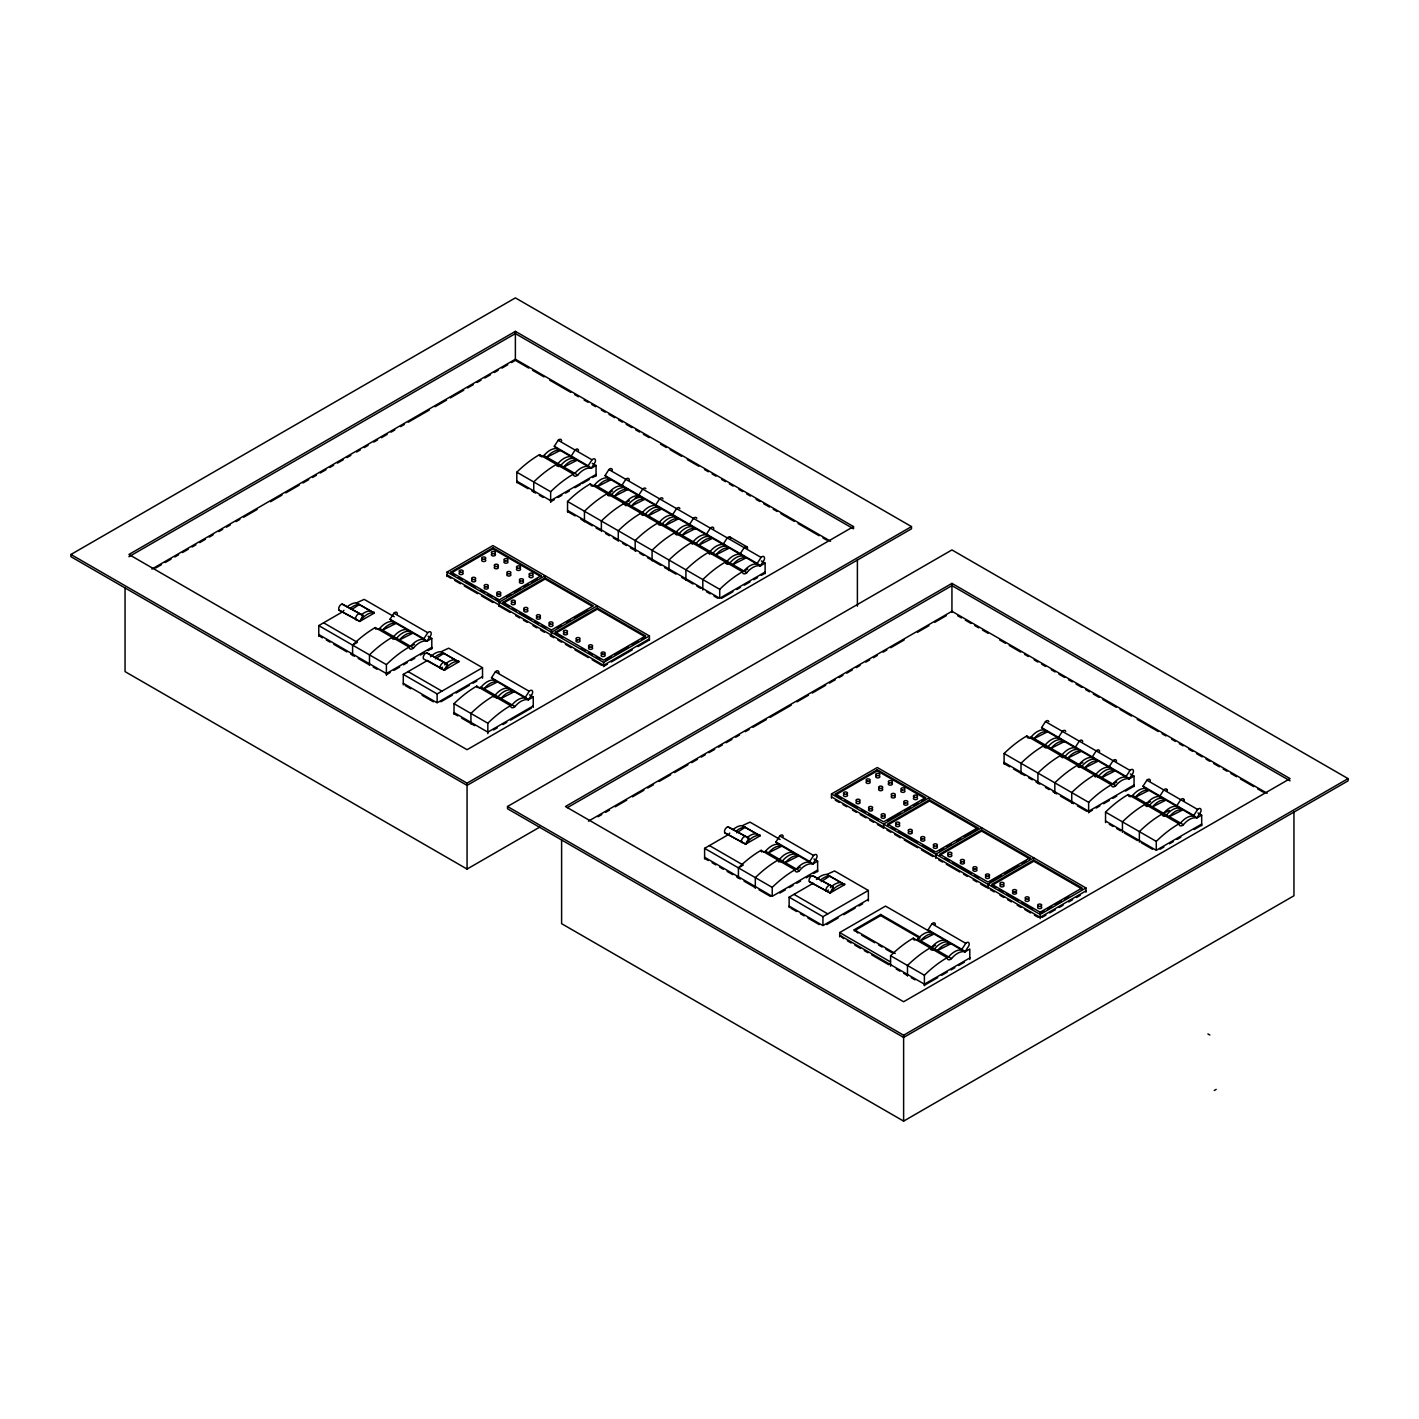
<?xml version="1.0" encoding="UTF-8"?>
<svg xmlns="http://www.w3.org/2000/svg" width="1419" height="1419" viewBox="0 0 1419 1419"><rect width="100%" height="100%" fill="white"/><g stroke="black" fill="none" stroke-linecap="round" stroke-linejoin="round"><path stroke-width="1.5" d="M339.035 610.135L359.823 621.416L362.927 615.349L342.139 604.068A3.636 2.093 -60 0 0 339.301 606.587A3.636 2.093 -60 0 0 339.035 610.135L359.823 621.416L374.297 613.043L356.4 602.88A18.039 10.412 -60 0 0 347.194 606.889M403.298 684.863L403.298 674.397L427.456 660.456L444.36 670.211L447.464 664.145L426.676 652.864A3.636 2.093 -60 0 0 423.838 655.401A3.636 2.093 -60 0 0 423.572 658.93L444.36 670.211L458.834 661.857L440.937 651.693A18.039 10.412 -60 0 0 430.596 656.749M724.861 832.882L745.667 844.163L748.771 838.097L727.965 826.816A3.636 2.093 -60 0 0 725.127 829.335A3.636 2.093 -60 0 0 724.861 832.882L745.667 844.163L760.141 835.809L742.226 825.645A18.039 10.412 -60 0 0 733.02 829.636M809.398 881.696L830.204 892.977L833.308 886.91L812.502 875.629A3.636 2.093 -60 0 0 809.664 878.148A3.636 2.093 -60 0 0 809.398 881.696L830.204 892.977L844.677 884.622L826.763 874.441A18.039 10.412 -60 0 0 816.422 879.496M431.802 648.873L431.802 638.426L426.977 641.211L393.152 621.682L390.048 619.216L393.932 613.203A3.636 2.093 -60 0 1 397.373 613.753M426.977 641.211L423.873 638.727L427.758 632.714A3.636 2.093 -60 0 1 430.596 631.952A3.636 2.093 -60 0 1 430.862 635.198L426.977 641.211A18.039 10.412 -60 0 0 413.497 648.004A4.825 2.785 -60 0 1 409.098 647.064L375.29 627.553A97.06 56.033 -60 0 0 352.586 645.113L352.586 655.596M596.051 475.968L596.051 465.503L591.226 468.288L557.401 448.776L554.297 446.293L558.181 440.28A3.636 2.093 -60 0 1 561.622 440.83M591.226 468.288L588.122 465.804L592.007 459.809A3.636 2.093 -60 0 1 594.845 459.046A3.636 2.093 -60 0 1 595.111 462.292L591.226 468.288A18.039 10.412 -60 0 0 577.746 475.081A4.825 2.785 -60 0 1 573.347 474.141L539.539 454.63A97.06 56.033 -60 0 0 516.818 472.19L516.818 482.673M765.125 573.578L765.125 563.112L760.3 565.915L608.13 478.061L605.026 475.578L608.911 469.565A3.636 2.093 -60 0 1 612.352 470.115M533.242 707.442L533.242 696.995L528.418 699.78L494.61 680.251L491.506 677.768L495.391 671.772A3.636 2.093 -60 0 1 498.725 671.772M528.418 699.78L525.314 697.297L529.198 691.284A3.636 2.093 -60 0 1 532.054 690.521A3.636 2.093 -60 0 1 532.302 693.767L528.418 699.78A18.039 10.412 -60 0 0 514.955 706.573A4.825 2.785 -60 0 1 510.538 705.633L476.731 686.122A97.06 56.033 -60 0 0 454.027 703.682L454.027 714.165M760.3 565.915L757.196 563.432L761.081 557.419A3.636 2.093 -60 0 1 763.919 556.656A3.636 2.093 -60 0 1 764.185 559.902L760.3 565.915A18.039 10.412 -60 0 0 746.82 572.691A4.825 2.785 -60 0 1 742.421 571.768L590.251 483.914A97.06 56.033 -60 0 0 567.547 501.475L567.547 511.957M817.628 871.638L817.628 861.173L812.803 863.976L778.996 844.447L775.891 841.964L779.776 835.951A3.636 2.093 -60 0 1 783.217 836.5M812.803 863.976L809.699 861.493L813.584 855.48A3.636 2.093 -60 0 1 816.439 854.717A3.636 2.093 -60 0 1 816.688 857.963L812.803 863.976A18.039 10.412 -60 0 0 799.34 870.752A4.825 2.785 -60 0 1 794.924 869.829L761.116 850.3A97.06 56.033 -60 0 0 738.412 867.878L738.412 878.343M1134.047 786.569L1134.047 776.122L1129.222 778.907L1044.686 730.093L1041.581 727.61L1045.466 721.615A3.636 2.093 -60 0 1 1048.801 721.615M916.177 940.087A4.825 2.785 -60 0 0 917.685 939.094A18.039 10.412 -60 0 1 931.166 932.301L928.061 929.817L931.946 923.804A3.636 2.093 -60 0 1 935.369 924.354M969.798 959.492L969.798 949.027L964.973 951.83L961.869 949.346L965.754 943.333A3.636 2.093 -60 0 1 968.609 942.571A3.636 2.093 -60 0 1 968.858 945.817L964.973 951.83A18.039 10.412 -60 0 0 951.51 958.605A4.825 2.785 -60 0 1 947.094 957.683L913.286 938.154A97.06 56.033 -60 0 0 890.582 955.732L890.582 966.197M1129.222 778.907L1126.118 776.424L1130.003 770.411A3.636 2.093 -60 0 1 1132.841 769.648A3.636 2.093 -60 0 1 1133.107 772.894L1129.222 778.907A18.039 10.412 -60 0 0 1115.742 785.7A4.825 2.785 -60 0 1 1111.343 784.76L1026.806 735.947A97.06 56.033 -60 0 0 1004.102 753.524L1004.102 764.007M1194.975 816.865L1146.126 788.662L1143.022 786.179L1146.907 780.184A3.636 2.093 -60 0 1 1150.33 781.337M1201.68 825.627L1201.68 815.162L1196.856 817.947L1193.751 815.464L1197.636 809.469A3.636 2.093 -60 0 1 1200.474 808.706A3.636 2.093 -60 0 1 1200.74 811.934L1196.856 817.947A18.039 10.412 -60 0 0 1183.375 824.741A4.825 2.785 -60 0 1 1178.976 823.8L1128.247 794.516A97.06 56.033 -60 0 0 1105.543 812.094L1105.543 822.577M352.551 608.946L359.291 604.547A18.039 10.412 -60 0 0 350.085 608.556M435.402 658.842L443.828 653.361A18.039 10.412 -60 0 0 434.64 657.369M736.709 832.793L745.117 827.312A18.039 10.412 -60 0 0 735.929 831.321M821.246 881.607L829.654 876.126A18.039 10.412 -60 0 0 820.466 880.117M70.95 554.474L515.381 297.884L911.495 526.591L911.495 528.808L467.064 785.399L70.95 556.709L70.95 554.474L467.064 783.164L911.495 526.591M853.528 526.591L515.381 331.354L128.916 554.474L467.064 749.711L853.528 526.591L853.528 528.808L515.381 333.589L128.916 556.709M151.868 569.108L515.381 359.238L830.594 541.242M155.7 568.008L161.447 564.709M165.26 562.492L171.007 559.175M174.839 556.975L178.652 554.758M182.483 552.559L188.23 549.242M192.062 547.024L195.875 544.825M199.707 542.608L205.453 539.291M209.267 537.091L213.098 534.874M218.845 531.557L222.659 529.358M226.49 527.141L230.321 524.941M236.051 521.624L239.882 519.407M243.713 517.208L257.105 509.474M270.497 501.741L281.973 495.107M285.804 492.907L299.196 485.174M303.01 482.957L308.757 479.657M312.588 477.44L316.402 475.241M320.233 473.024L325.98 469.707M329.793 467.507L333.625 465.29M337.456 463.091L343.185 459.774M347.016 457.557L350.848 455.357M356.577 452.04L360.408 449.823M364.24 447.624L368.071 445.406M373.8 442.089L377.631 439.89M381.463 437.673L387.192 434.356M391.023 432.156L394.854 429.939M400.584 426.64L404.415 424.423M408.246 422.206L429.283 410.056M435.03 406.756L446.506 400.123M450.337 397.905L463.729 390.19M467.543 387.972L473.29 384.655M477.121 382.456L480.935 380.239M484.766 378.039L490.513 374.722M494.326 372.505L498.158 370.306M501.989 368.089L507.718 364.772M511.549 362.572L515.381 360.355L528.755 368.089M318.761 636.049L318.761 625.584L342.919 611.642A18.039 10.412 -60 0 1 343.912 610.33M596.051 474.425L550.643 500.641L516.818 481.13M550.643 501.758L554.386 499.594M558.128 497.43L561.871 495.284M565.613 493.12L569.356 490.956M574.979 487.71L580.584 484.464M582.304 483.471L589.187 479.516M592.61 477.529L596.051 475.542M447.091 576.274L447.091 572.034L492.907 545.57L649.423 635.943L649.423 640.182M450.958 572.034L492.907 547.805L541.224 575.706L541.224 576.806L492.907 548.922L450.958 573.152L450.958 572.034L499.275 599.918L541.224 575.706M352.586 645.113L357.411 642.328L323.603 622.799M506.902 596.636L510.716 594.437M514.529 592.22L520.241 588.92M524.054 586.721L527.868 584.522M531.682 582.322L537.411 579.023M545.091 575.706L499.275 602.153L499.275 606.392M503.124 602.153L545.091 577.923L593.39 605.824L551.441 630.036L503.124 602.153L503.124 603.27L545.091 579.041L591.528 605.86M431.802 647.348L386.394 673.564L318.761 634.524M386.394 674.681L390.19 672.5M393.968 670.318L399.644 667.036M403.422 664.855L407.218 662.655M410.996 660.474L414.774 658.292M420.45 655.01L424.246 652.829M428.024 650.647L431.802 648.465M403.298 674.397L437.123 693.926L482.531 667.71L482.531 678.176M557.153 627.854L560.966 625.655M566.695 622.356L570.509 620.138M574.323 617.939L587.679 610.241M597.257 605.824L551.441 632.271L551.441 636.51M555.308 632.271L597.257 608.042L645.574 635.943L603.607 660.154L555.308 632.271L555.308 633.388L597.257 609.159L645.574 637.06L641.743 639.259M482.531 676.632L437.123 702.848L403.298 683.319M440.901 701.784L452.253 695.221M456.031 693.04L469.281 685.395M473.059 683.213L476.855 681.031M605.523 660.172L611.234 656.873M615.048 654.673L628.404 646.958M632.218 644.758L637.929 641.459M447.091 572.034L603.607 662.389L649.423 635.943M533.242 705.917L487.834 732.133L454.027 712.604M649.423 638.834L603.607 665.298L447.091 574.926M765.125 572.052L719.717 598.268L567.547 510.414M493.51 729.969L497.306 727.787M502.982 724.506L506.76 722.324M510.538 720.142L531.362 708.116M603.607 666.416L607.421 664.198M611.252 661.999L632.253 649.884M637.982 646.567L649.423 639.951M721.615 598.286L732.967 591.723M736.745 589.541L740.523 587.36M744.319 585.178L749.995 581.896M753.773 579.715L757.551 577.533M761.347 575.351L765.125 573.152M507.505 806.506L951.936 549.933L1348.05 778.623L1348.05 780.858L903.619 1037.449L507.505 808.741L507.505 806.506L903.619 1035.214L1348.05 778.623M951.936 583.386L565.471 806.506L903.619 1001.743L1290.084 778.623L951.936 583.386L951.936 612.405M567.387 807.642L951.936 585.621L1290.084 780.858M125.049 587.643L125.049 671.613L467.064 869.067L539.77 827.1M588.424 821.158L951.936 611.287L1267.149 793.274M598.002 816.741L601.816 814.541M605.647 812.324L609.478 810.107M615.207 806.808L626.701 800.174M632.431 796.857L643.907 790.241M647.738 788.024L653.485 784.707M659.214 781.39L670.69 774.774M674.522 772.557L687.913 764.823M691.745 762.624L697.474 759.307M701.305 757.09L705.137 754.89M708.95 752.673L714.697 749.374M718.528 747.157L722.36 744.94M726.173 742.74L731.92 739.423M735.751 737.224L739.565 735.007M745.312 731.69L749.143 729.49M752.957 727.273L766.349 719.539M770.18 717.34L791.217 705.19M796.964 701.873L808.44 695.239M812.271 693.04L825.663 685.306M829.494 683.089L835.223 679.772M839.055 677.572L842.886 675.355M846.7 673.156L852.447 669.839M856.278 667.622L860.091 665.422M865.838 662.105L869.67 659.888M873.483 657.689L877.314 655.472M883.061 652.172L886.875 649.955M890.706 647.738L904.098 640.022M917.49 632.289L928.966 625.655M934.713 622.338L946.189 615.722M704.604 858.814L704.604 848.349L728.745 834.407A18.039 10.412 -60 0 1 729.738 833.095M831.481 798.188L831.481 793.948L877.297 767.502L1085.978 887.975L1085.978 892.214M925.596 798.737L877.297 770.836L835.348 795.066L835.348 793.948L877.297 769.737L925.596 797.62L921.782 800.937M738.412 867.878L743.237 865.076L709.429 845.564M925.596 797.62L883.647 821.832L835.348 793.948M887.46 820.75L900.817 813.052M904.63 810.852L910.342 807.535M914.155 805.336L917.969 803.136M929.463 797.62L883.647 824.067L883.647 828.306M977.78 827.738L929.463 799.855L887.514 824.067L935.813 851.968L977.78 827.738L977.78 828.856L964.423 836.554M887.514 825.184L929.463 800.972L977.78 828.856M817.628 870.095L772.22 896.329L704.604 857.271M779.794 893.065L785.47 889.784M789.248 887.602L793.044 885.421M796.822 883.239L800.6 881.057M806.276 877.776L810.072 875.594M813.85 873.412L817.628 871.213M789.141 907.61L789.141 897.163L813.282 883.203M789.141 897.163L822.949 916.674L868.357 890.458L868.357 900.941M939.626 850.868L943.44 848.668M947.253 846.469L951.085 844.27M956.796 840.97L960.61 838.771M981.646 827.738L935.813 854.185L935.813 858.424M1029.946 857.856L981.646 829.973L939.68 854.185L987.996 882.086L1029.946 857.856L1029.946 858.974L981.646 831.091L939.68 855.302M868.357 899.38L822.949 925.614L789.141 906.085M826.727 924.532L838.079 917.987M843.755 914.705L855.107 908.142M858.903 905.961L862.681 903.779M839.693 936.859L839.693 932.567L885.509 906.102L964.973 951.83M857.91 933.046L854.185 929.782L880.685 914.475L919.867 937.108M854.185 930.882L880.685 915.592L919.867 938.225M1134.047 785.044L1088.639 811.26L1004.102 762.446M1088.639 812.377L1092.382 810.214M1096.124 808.05L1099.867 805.886M1103.61 803.722L1109.232 800.476M1112.975 798.329L1116.718 796.165M1125.462 791.11L1134.047 786.161M989.894 882.104L1001.335 875.488M1005.149 873.288L1018.505 865.59M1022.319 863.373L1026.132 861.173M1033.812 857.856L987.996 884.321L987.996 888.56M1033.812 860.091L991.863 884.321L1040.162 912.204L1082.112 887.975L1033.812 860.091L1033.812 861.209L1082.112 889.092M1033.812 861.209L991.863 885.438L995.57 887.567M1043.976 911.122L1040.162 913.322L1040.162 912.204M1047.79 908.923L1051.603 906.706M1055.417 904.506L1061.146 901.207M1064.959 899.007L1068.773 896.808M831.481 793.948L1040.162 914.439L1085.978 887.975M970.046 957.825L924.39 984.165L839.853 935.369L843.613 938.651M1085.978 890.884L1040.162 917.33L831.481 796.857M1201.68 824.084L1156.272 850.3L1105.543 821.016M924.39 985.283L937.711 977.602M941.506 975.403L947.218 972.104M951.032 969.922L954.827 967.723M958.641 965.523L964.335 962.224M1042.078 917.348L1045.892 915.149M1049.705 912.931L1055.434 909.632M1059.248 907.433L1063.079 905.216M1068.809 901.916L1072.622 899.717M1076.436 897.517L1080.249 895.3M1160.05 849.236L1163.846 847.054M1169.522 843.773L1173.3 841.591M1177.078 839.409L1180.874 837.21M1194.106 829.565L1201.68 825.202M561.605 839.676L561.605 923.663L903.619 1121.116L1293.951 895.761L1293.951 811.792M1214.256 1090.501L1216.189 1089.384M612.511 490.992L608.662 492.925A18.039 10.412 -60 0 1 622.143 486.149M629.415 500.747L625.566 502.698A18.039 10.412 -60 0 1 639.047 495.905L635.198 497.838M414.454 644.386L410.605 646.319A18.039 10.412 -60 0 1 424.068 639.543M747.778 569.09L743.928 571.023A18.039 10.412 -60 0 1 757.391 564.23M800.281 867.151L796.431 869.084A18.039 10.412 -60 0 1 809.912 862.291M1082.874 762.553L1079.025 764.504A18.039 10.412 -60 0 1 1092.506 757.711M1116.7 782.082L1112.851 784.015A18.039 10.412 -60 0 1 1126.314 777.222M1150.507 801.611L1146.658 803.544A18.039 10.412 -60 0 1 1160.139 796.751M1169.345 810.391L1163.562 813.3A18.039 10.412 -60 0 1 1177.043 806.506M935.547 945.231L931.698 947.183A18.039 10.412 -60 0 1 945.16 940.389M374.297 612.228L373.303 612.636A18.039 10.412 -60 0 0 359.823 621.416M458.834 661.041L457.84 661.449A18.039 10.412 -60 0 0 444.36 670.211M760.141 834.993L759.13 835.401A18.039 10.412 -60 0 0 745.667 844.163M844.677 883.806L843.666 884.214A18.039 10.412 -60 0 0 830.204 892.977M342.139 604.068L362.927 615.349M426.676 652.864L447.464 664.145M727.965 826.816L748.771 838.097M812.502 875.629L833.308 886.91M532.568 370.288L544.027 376.904M549.774 380.221L570.775 392.353M574.606 394.553L578.42 396.752M584.149 400.069L587.98 402.269M591.794 404.486L595.608 406.685M601.354 410.002L605.168 412.202M608.982 414.401L614.729 417.718M618.542 419.918L622.356 422.135M626.187 424.334L631.916 427.633M635.73 429.851L639.561 432.05M643.375 434.267L649.104 437.566M660.58 444.182L666.309 447.499M670.123 449.699L681.581 456.315M687.31 459.632L698.787 466.248M704.516 469.547L708.329 471.764M712.161 473.964L715.974 476.181M721.703 479.48L725.535 481.68M729.348 483.897L733.162 486.096M738.909 489.413L742.722 491.613M746.536 493.83L750.367 496.029M756.096 499.328L759.91 501.546M763.741 503.745L769.47 507.062M773.284 509.261L777.115 511.461M780.929 513.678L794.303 521.394M798.117 523.593L819.135 535.743M822.967 537.943L826.78 540.142M957.665 615.704L961.479 617.921M965.31 620.121L971.039 623.438M974.853 625.637L978.684 627.837M982.498 630.054L988.227 633.353M999.686 639.969L1005.415 643.286M1009.246 645.485L1020.704 652.101M1024.536 654.319L1028.349 656.518M1034.079 659.835L1037.892 662.034M1041.723 664.234L1045.537 666.451M1051.266 669.75L1055.097 671.967M1058.911 674.167L1064.64 677.484M1068.472 679.683L1072.285 681.883M1076.116 684.1L1081.846 687.399M1085.659 689.616L1089.49 691.816M1093.304 694.015L1099.033 697.332M1102.865 699.532L1116.221 707.265M1120.052 709.465L1131.511 716.081M1137.24 719.398L1158.259 731.53M1162.072 733.729L1165.904 735.929M1171.633 739.246L1175.446 741.445M1179.278 743.662L1183.091 745.862M1188.82 749.179L1192.652 751.378M1196.465 753.578L1202.195 756.895M1206.026 759.094L1209.839 761.311M1213.671 763.511L1219.4 766.828M1223.213 769.027L1227.045 771.226M1230.858 773.444L1236.588 776.743M1240.401 778.96L1253.775 786.676M1257.606 788.875L1263.336 792.192M730.111 537.127L747.015 546.9M558.181 440.28L592.007 459.809M608.911 469.565L761.081 557.419M1045.466 721.615L1130.003 770.411M1146.907 780.184L1197.636 809.469M592.291 463.339L596.051 465.503M761.364 560.948L765.125 563.112M1130.287 773.94L1134.047 776.122M1197.92 812.998L1201.68 815.162M554.297 446.293L588.122 465.804M605.026 475.578L757.196 563.432M1041.581 727.61L1126.118 776.424M1143.022 786.179L1193.751 815.464M541.455 456.776A4.825 2.785 -60 0 0 543.938 455.552L577.746 475.081M592.645 486.007A4.825 2.785 -60 0 0 594.65 484.837L746.82 572.691M1027.888 737.915A4.825 2.785 -60 0 0 1031.205 736.887L1115.742 785.7M1128.69 795.935A4.825 2.785 -60 0 0 1132.646 795.456L1183.375 824.741M516.818 472.19L550.643 491.719L550.643 502.202M567.547 501.475L719.717 589.328L719.717 597.718M1004.102 753.524L1088.639 802.338L1088.639 812.803M1105.543 812.094L1156.272 841.378L1156.272 849.768M516.818 482.229L528.099 488.739M531.859 490.921L535.619 493.085M539.362 495.249L543.122 497.43M567.547 511.514L575.156 515.913M580.868 519.212L592.273 525.793M596.086 527.992L599.882 530.192M605.594 533.491L609.39 535.69M613.203 537.872L616.999 540.071M622.71 543.371L626.506 545.57M630.32 547.769L636.031 551.051M639.827 553.25L643.641 555.45M647.436 557.649L660.757 565.33M664.553 567.529L675.976 574.11M681.67 577.409L693.093 584.007M696.889 586.207L700.702 588.388M706.396 591.688L710.209 593.887M714.005 596.086L717.819 598.286M1004.102 763.564L1009.743 766.81M1013.503 768.992L1024.766 775.501M1028.527 777.665L1032.287 779.829M1036.047 782.011L1039.79 784.175M1045.431 787.421L1049.191 789.603M1052.951 791.767L1056.712 793.931M1060.454 796.094L1073.615 803.686M1077.376 805.868L1086.759 811.296M1109.303 824.297L1113.064 826.479M1116.824 828.643L1120.584 830.807M1124.327 832.971L1137.488 840.58M1141.248 842.744L1152.512 849.254M450.958 573.152L454.683 575.298M458.39 577.444L462.115 579.573M465.822 581.719L475.117 587.094M480.686 590.304L484.411 592.45M488.118 594.596L491.843 596.743M495.55 598.889L499.275 601.035L499.275 599.918M504.987 604.334L508.712 606.481M512.419 608.627L516.144 610.773M519.851 612.919L531.008 619.358M534.715 621.504L538.44 623.65M542.147 625.797L545.872 627.943M557.153 634.453L562.74 637.681M581.311 648.412L585.036 650.558M588.743 652.705L592.468 654.833M596.175 656.979L599.9 659.125M837.192 796.13L840.917 798.276M844.624 800.422L857.644 807.943M861.351 810.089L865.076 812.236M868.783 814.382L878.077 819.739M891.221 827.33L894.946 829.476M898.653 831.623L917.242 842.354M922.811 845.564L933.968 852.003M945.267 858.53L948.974 860.677M952.699 862.823L971.27 873.536M974.977 875.683L978.702 877.829M999.295 889.713L1003.002 891.859M1006.727 894.005L1017.866 900.444M1021.591 902.59L1032.73 909.029M447.091 576.043L450.905 578.242M454.736 580.46L460.448 583.759M464.279 585.958L477.635 593.674M481.449 595.874L492.907 602.49M498.637 605.807L510.077 612.405M515.807 615.722L519.62 617.921M523.451 620.121L527.265 622.338M532.994 625.637L536.808 627.837M540.621 630.036L544.435 632.253M550.164 635.552L553.978 637.752M557.809 639.969L561.622 642.168M565.436 644.368L571.165 647.667M574.979 649.884L588.335 657.6M592.166 659.8L601.709 665.316M835.312 800.174L839.126 802.391M842.957 804.591L846.788 806.808M852.535 810.125L856.366 812.342M860.198 814.541L865.945 817.858M869.776 820.076L873.59 822.293M877.421 824.492L883.168 827.809M886.999 830.026L890.83 832.226M894.662 834.443L900.409 837.76M904.222 839.977L917.632 847.711M921.463 849.91L932.939 856.544M938.686 859.861L942.518 862.078M946.349 864.295L959.758 872.029M963.59 874.228L967.403 876.445M973.15 879.762L976.981 881.979M980.813 884.179L986.56 887.496M990.391 889.713L994.222 891.93M999.952 895.247L1003.783 897.447M1007.614 899.664L1011.445 901.863M1017.192 905.18L1021.024 907.397M1024.855 909.614L1030.584 912.931M1034.416 915.131L1038.247 917.348M1207.906 1033.919L1209.839 1035.036M393.932 613.203L427.758 632.714M495.391 671.772L529.198 691.284M779.776 835.951L813.584 855.48M931.946 923.804L965.754 943.333M394.234 616.733L364.169 599.368L357.393 602.472M428.041 636.244L431.802 638.426M482.531 667.71L448.706 648.181L441.93 651.286M529.5 694.813L533.242 696.995M780.06 839.48L750.012 822.133L743.219 825.237M813.885 859.009L817.628 861.173M868.357 890.458L834.549 870.947L827.774 874.033M390.048 619.216L423.873 638.727M491.506 677.768L525.314 697.297M775.891 841.964L809.699 861.493M928.061 929.817L961.869 949.346M356.4 602.88L374.297 613.043M440.937 651.693L458.834 661.857M742.226 825.645L760.141 835.809M826.763 874.441L844.677 884.622M378.181 629.486A4.825 2.785 -60 0 0 379.689 628.475L413.497 648.004M479.125 688.197A4.825 2.785 -60 0 0 481.13 687.044L514.955 706.573M764.007 852.234A4.825 2.785 -60 0 0 765.515 851.24L799.34 870.752M917.685 939.094L951.51 958.605M408.14 671.613L441.948 691.142M793.966 894.36L827.774 913.889M854.185 929.782L895.247 953.479M861.652 935.192L874.707 942.748M878.45 944.894L882.175 947.058M885.917 949.205L891.504 952.433M318.761 625.584L386.394 664.642L386.394 675.125M454.027 703.682L487.834 723.211L487.834 733.694M704.604 848.349L772.22 887.389L772.22 895.779M890.582 955.732L924.39 975.243L924.39 985.726M839.693 932.567L890.405 961.851M318.761 635.641L322.521 637.805M326.281 639.969L330.042 642.133M333.802 644.315L346.945 651.906M350.706 654.07L354.466 656.234M358.209 658.416L369.49 664.926M373.25 667.09L377.011 669.254M405.178 685.519L410.818 688.783M422.082 695.292L433.363 701.802M454.027 713.722L457.787 715.885M461.547 718.067L474.691 725.659M704.604 858.389L708.347 860.553M712.107 862.734L715.868 864.898M719.628 867.062L723.388 869.244M727.149 871.408L732.772 874.654M736.532 876.836L740.292 879M744.053 881.164L755.316 887.673M759.076 889.837L770.34 896.347M791.022 908.284L796.644 911.53M800.405 913.712L804.165 915.876M807.925 918.04L819.189 924.549M847.374 940.815L851.134 942.996M854.894 945.16L860.517 948.406M864.277 950.588L868.038 952.752M871.798 954.916L888.702 964.689M896.223 969.017L899.965 971.181M903.726 973.363L907.486 975.527M911.246 977.691L915.007 979.873M1139.368 842.088L1139.368 831.623A97.06 56.033 -60 0 1 1162.072 814.045A4.825 2.785 -60 0 0 1162.285 815.056M1122.447 832.332L1122.447 821.849A97.06 56.033 -60 0 1 1145.151 804.289A4.825 2.785 -60 0 0 1145.381 805.3M1071.735 803.048L1071.735 792.565A97.06 56.033 -60 0 1 1094.439 775.005A4.825 2.785 -60 0 0 1094.51 775.537M1054.831 793.292L1054.831 782.809A97.06 56.033 -60 0 1 1077.535 765.231A4.825 2.785 -60 0 0 1077.606 765.781M1040.162 914.439L1040.162 918.678M1037.91 783.519L1037.91 773.053A97.06 56.033 -60 0 1 1060.614 755.476A4.825 2.785 -60 0 0 1061.075 756.895M1021.006 773.763L1021.006 763.28A97.06 56.033 -60 0 1 1043.71 745.72A4.825 2.785 -60 0 0 1044.153 747.139M981.646 829.973L981.646 831.091M929.463 799.855L929.463 800.972M907.486 975.97L907.486 965.488A97.06 56.033 -60 0 1 930.19 947.91A4.825 2.785 -60 0 0 931.662 950.02M903.619 1035.214L903.619 1121.116M880.685 914.475L880.685 915.592M877.297 769.737L877.297 770.836M857.395 559.742L857.395 606.161M822.949 916.674L822.949 925.046M755.316 888.117L755.316 877.634A97.06 56.033 -60 0 1 778.02 860.056A4.825 2.785 -60 0 0 778.091 860.606M702.813 590.056L702.813 579.573A97.06 56.033 -60 0 1 725.517 561.995A4.825 2.785 -60 0 0 725.588 562.545M685.909 580.282L685.909 569.817A97.06 56.033 -60 0 1 708.613 552.239A4.825 2.785 -60 0 0 708.684 552.771M668.988 570.527L668.988 560.044A97.06 56.033 -60 0 1 691.692 542.484A4.825 2.785 -60 0 0 692.437 544.222M652.084 560.771L652.084 550.288A97.06 56.033 -60 0 1 674.788 532.71A4.825 2.785 -60 0 0 675.231 534.129M635.18 550.998L635.18 540.533A97.06 56.033 -60 0 1 657.884 522.955A4.825 2.785 -60 0 0 658.327 524.374M618.276 541.242L618.276 530.759A97.06 56.033 -60 0 1 640.98 513.199A4.825 2.785 -60 0 0 641.211 514.21M603.607 662.389L603.607 666.628M601.372 531.486L601.372 521.004A97.06 56.033 -60 0 1 624.076 503.426A4.825 2.785 -60 0 0 624.289 504.454M597.257 608.042L597.257 609.159M584.451 521.713L584.451 511.248A97.06 56.033 -60 0 1 607.155 493.67A4.825 2.785 -60 0 0 607.385 494.681M551.441 630.036L551.441 631.153M545.091 577.923L545.091 579.041M533.739 492.428L533.739 481.963A97.06 56.033 -60 0 1 556.443 464.385A4.825 2.785 -60 0 0 556.514 464.918M515.381 331.354L515.381 360.355M492.907 547.805L492.907 548.922M470.931 723.921L470.931 713.438A97.06 56.033 -60 0 1 493.635 695.878A4.825 2.785 -60 0 0 494.078 697.297M467.064 783.164L467.064 869.067M437.123 693.926L437.123 702.299M369.49 665.351L369.49 654.868A97.06 56.033 -60 0 1 392.194 637.308A4.825 2.785 -60 0 0 392.265 637.841M497.324 566.589A2.058 1.188 0 0 1 497.98 568.292A2.058 1.188 0 0 1 494.983 568.522A2.058 1.188 0 0 1 494.841 566.766M484.766 559.334A2.058 1.188 0 0 1 485.511 560.948A2.058 1.188 0 0 1 482.708 561.374A2.058 1.188 0 0 1 481.963 559.76M510.308 574.021A2.058 1.188 0 0 1 510.308 575.706A2.058 1.188 0 0 1 507.399 575.706A2.058 1.188 0 0 1 507.399 574.021M522.866 581.276A2.058 1.188 0 0 1 522.866 582.943A2.058 1.188 0 0 1 519.975 582.943A2.058 1.188 0 0 1 519.975 581.276M532.852 575.937A2.058 1.188 0 0 1 532.107 577.551A2.058 1.188 0 0 1 529.305 577.125A2.058 1.188 0 0 1 530.05 575.511M519.975 568.451A2.058 1.188 0 0 1 519.975 570.119A2.058 1.188 0 0 1 517.066 570.119A2.058 1.188 0 0 1 517.066 568.451M507.399 561.197A2.058 1.188 0 0 1 507.399 562.864A2.058 1.188 0 0 1 504.508 562.864A2.058 1.188 0 0 1 504.508 561.197M494.415 553.747A2.058 1.188 0 0 1 495.178 555.379A2.058 1.188 0 0 1 492.375 555.805A2.058 1.188 0 0 1 491.63 554.19M500.233 594.348A2.058 1.188 0 0 1 500.233 596.015A2.058 1.188 0 0 1 497.342 596.015A2.058 1.188 0 0 1 497.342 594.348M487.249 586.898A2.058 1.188 0 0 1 487.994 588.513A2.058 1.188 0 0 1 485.192 588.956A2.058 1.188 0 0 1 484.447 587.342M474.691 579.644A2.058 1.188 0 0 1 475.436 581.276A2.058 1.188 0 0 1 472.633 581.701A2.058 1.188 0 0 1 471.888 580.087M462.133 572.407A2.058 1.188 0 0 1 462.559 574.269A2.058 1.188 0 0 1 459.33 574.021A2.058 1.188 0 0 1 460.572 572.283M603.66 654.283A2.058 1.188 0 0 1 604.813 656.092A2.058 1.188 0 0 1 601.443 656.092A2.058 1.188 0 0 1 602.596 654.283M592.344 647.578A2.058 1.188 0 0 1 591.599 649.192A2.058 1.188 0 0 1 588.796 648.767A2.058 1.188 0 0 1 589.541 647.153M579.786 640.324A2.058 1.188 0 0 1 579.041 641.938A2.058 1.188 0 0 1 576.238 641.512A2.058 1.188 0 0 1 576.983 639.898M566.89 632.839A2.058 1.188 0 0 1 566.89 634.506A2.058 1.188 0 0 1 563.999 634.506A2.058 1.188 0 0 1 563.999 632.839M552.736 624.715A2.058 1.188 0 0 1 551.973 626.329A2.058 1.188 0 0 1 549.188 625.885A2.058 1.188 0 0 1 549.933 624.271M539.841 617.212A2.058 1.188 0 0 1 539.841 618.879A2.058 1.188 0 0 1 536.95 618.879A2.058 1.188 0 0 1 536.95 617.212M527.283 609.957A2.058 1.188 0 0 1 527.283 611.642A2.058 1.188 0 0 1 524.391 611.642A2.058 1.188 0 0 1 524.391 609.957M514.299 602.525A2.058 1.188 0 0 1 515.044 604.139A2.058 1.188 0 0 1 512.259 604.565A2.058 1.188 0 0 1 511.496 602.951M936.788 846.38A2.058 1.188 0 0 1 936.646 848.119A2.058 1.188 0 0 1 933.667 847.906A2.058 1.188 0 0 1 934.305 846.203M924.549 839.374A2.058 1.188 0 0 1 923.804 840.988A2.058 1.188 0 0 1 921.002 840.562A2.058 1.188 0 0 1 921.747 838.948M911.672 831.889A2.058 1.188 0 0 1 911.672 833.556A2.058 1.188 0 0 1 908.763 833.556A2.058 1.188 0 0 1 908.763 831.889M899.114 824.634A2.058 1.188 0 0 1 899.114 826.301A2.058 1.188 0 0 1 896.205 826.301A2.058 1.188 0 0 1 896.205 824.634M988.529 876.321A2.058 1.188 0 0 1 988.954 878.184A2.058 1.188 0 0 1 985.726 877.935A2.058 1.188 0 0 1 986.985 876.197M975.474 868.942A2.058 1.188 0 0 1 976.715 870.681A2.058 1.188 0 0 1 973.505 870.929A2.058 1.188 0 0 1 973.931 869.067M963.838 862.007A2.058 1.188 0 0 1 963.714 863.745A2.058 1.188 0 0 1 960.716 863.515A2.058 1.188 0 0 1 961.372 861.812M951.28 854.752A2.058 1.188 0 0 1 951.138 856.491A2.058 1.188 0 0 1 948.158 856.26A2.058 1.188 0 0 1 948.797 854.557M1065.704 731.37A3.636 2.093 -60 0 0 1062.37 731.37L1058.485 737.383L1061.589 739.849A18.039 10.412 -60 0 0 1048.109 746.642A4.825 2.785 -60 0 1 1045.2 747.813M1031.205 736.887A18.039 10.412 -60 0 1 1044.686 730.093M1045.218 744.975A18.039 10.412 -60 0 1 1058.698 738.182M1027.25 737.366A4.825 2.785 -60 0 1 1026.806 735.947M881.696 788.503A2.058 1.188 0 0 1 882.352 790.206A2.058 1.188 0 0 1 879.354 790.436A2.058 1.188 0 0 1 879.23 788.698M869.137 781.248A2.058 1.188 0 0 1 869.9 782.862A2.058 1.188 0 0 1 867.098 783.306A2.058 1.188 0 0 1 866.335 781.692M894.679 795.953A2.058 1.188 0 0 1 894.679 797.62A2.058 1.188 0 0 1 891.788 797.62A2.058 1.188 0 0 1 891.788 795.953M907.575 803.438A2.058 1.188 0 0 1 906.83 805.052A2.058 1.188 0 0 1 904.027 804.626A2.058 1.188 0 0 1 904.772 803.012M917.437 798.152A2.058 1.188 0 0 1 916.16 799.571A2.058 1.188 0 0 1 913.605 798.95A2.058 1.188 0 0 1 914.439 797.425M904.666 790.614A2.058 1.188 0 0 1 903.921 792.228A2.058 1.188 0 0 1 901.118 791.802A2.058 1.188 0 0 1 901.881 790.17M891.788 783.111A2.058 1.188 0 0 1 891.788 784.796A2.058 1.188 0 0 1 888.897 784.796A2.058 1.188 0 0 1 888.897 783.111M879.23 775.856A2.058 1.188 0 0 1 879.23 777.541A2.058 1.188 0 0 1 876.321 777.541A2.058 1.188 0 0 1 876.321 775.856M884.622 816.262A2.058 1.188 0 0 1 884.622 817.929A2.058 1.188 0 0 1 881.713 817.929A2.058 1.188 0 0 1 881.713 816.262M872.046 809.007A2.058 1.188 0 0 1 872.046 810.692A2.058 1.188 0 0 1 869.155 810.692A2.058 1.188 0 0 1 869.155 809.007M859.063 801.575A2.058 1.188 0 0 1 859.825 803.189A2.058 1.188 0 0 1 857.023 803.615A2.058 1.188 0 0 1 856.278 802.001M846.504 794.321A2.058 1.188 0 0 1 847.338 795.846A2.058 1.188 0 0 1 844.784 796.449A2.058 1.188 0 0 1 843.507 795.03M1040.712 906.439A2.058 1.188 0 0 1 1041.457 908.054A2.058 1.188 0 0 1 1038.655 908.479A2.058 1.188 0 0 1 1037.91 906.865M1028.136 899.185A2.058 1.188 0 0 1 1028.97 900.71A2.058 1.188 0 0 1 1026.416 901.331A2.058 1.188 0 0 1 1025.139 899.912M1015.099 891.824A2.058 1.188 0 0 1 1016.235 893.633A2.058 1.188 0 0 1 1012.882 893.633A2.058 1.188 0 0 1 1014.035 891.824M1003.02 884.676A2.058 1.188 0 0 1 1003.57 886.467A2.058 1.188 0 0 1 1000.43 886.467A2.058 1.188 0 0 1 1000.98 884.676M578.526 450.586A3.636 2.093 -60 0 0 575.085 450.036L571.201 456.049L574.305 458.532A18.039 10.412 -60 0 0 560.842 465.326A4.825 2.785 -60 0 1 558.359 466.532M574.855 473.414A18.039 10.412 -60 0 1 588.317 466.62M557.17 466.124A4.825 2.785 -60 0 1 556.887 465.804M550.643 491.719A97.06 56.033 -60 0 1 573.347 474.141M441.469 668.544A18.039 10.412 -60 0 1 442.462 667.232M444.608 664.837A18.039 10.412 -60 0 1 454.931 659.782M440.475 668.704A3.636 2.093 -60 0 1 440.741 665.156A3.636 2.093 -60 0 1 443.579 662.638M361.206 614.977A18.039 10.412 -60 0 1 370.394 610.968M355.938 619.89A3.636 2.093 -60 0 1 356.204 616.343A3.636 2.093 -60 0 1 359.042 613.824M747.033 837.724A18.039 10.412 -60 0 1 756.238 833.733M741.765 842.638A3.636 2.093 -60 0 1 742.031 839.108A3.636 2.093 -60 0 1 744.886 836.571M543.938 455.552A18.039 10.412 -60 0 1 557.401 448.776M557.951 463.641A18.039 10.412 -60 0 1 571.414 456.865M540.267 456.368A4.825 2.785 -60 0 1 539.539 454.63M629.256 480.473A3.636 2.093 -60 0 0 625.814 479.32L621.93 485.333L625.034 487.817A18.039 10.412 -60 0 0 611.571 494.61A4.825 2.785 -60 0 1 607.9 495.408M645.858 488.65A3.636 2.093 -60 0 0 642.718 489.094L638.834 495.089L641.938 497.572A18.039 10.412 -60 0 0 628.475 504.366A4.825 2.785 -60 0 1 625.14 505.395M594.65 484.837A18.039 10.412 -60 0 1 608.13 478.061M591.723 486.025A4.825 2.785 -60 0 1 590.978 485.653M590.322 484.447A4.825 2.785 -60 0 1 590.251 483.914M713.792 528.684A3.636 2.093 -60 0 0 710.351 528.134L706.467 534.147L709.571 536.63A18.039 10.412 -60 0 0 696.108 543.406A4.825 2.785 -60 0 1 694.583 544.417M730.696 538.44A3.636 2.093 -60 0 0 727.255 537.89L723.371 543.903L726.475 546.386A18.039 10.412 -60 0 0 713.012 553.179A4.825 2.785 -60 0 1 711.487 554.173M710.103 551.494A18.039 10.412 -60 0 1 723.584 544.719M709.677 554.208A4.825 2.785 -60 0 1 708.826 553.25M696.782 518.378A3.636 2.093 -60 0 0 693.448 518.378L689.563 524.374L692.667 526.857A18.039 10.412 -60 0 0 679.187 533.65A4.825 2.785 -60 0 1 676.26 534.821M693.199 541.739A18.039 10.412 -60 0 1 706.68 534.945M747.6 548.195A3.636 2.093 -60 0 0 744.177 547.663L740.275 553.658L743.396 556.142A18.039 10.412 -60 0 0 729.916 562.935A4.825 2.785 -60 0 1 727.912 564.088M726.989 564.106A4.825 2.785 -60 0 1 725.748 563.024M719.717 589.328A97.06 56.033 -60 0 1 742.421 571.768M662.975 498.867A3.636 2.093 -60 0 0 659.622 498.849L655.738 504.862L658.842 507.346A18.039 10.412 -60 0 0 645.379 514.121A4.825 2.785 -60 0 1 642.062 515.168M642.488 512.454A18.039 10.412 -60 0 1 655.95 505.661M727.025 561.268A18.039 10.412 -60 0 1 740.487 554.474M679.878 508.623A3.636 2.093 -60 0 0 676.544 508.605L672.659 514.618L675.763 517.101A18.039 10.412 -60 0 0 662.283 523.895A4.825 2.785 -60 0 1 658.966 524.924M676.295 531.983A18.039 10.412 -60 0 1 689.758 525.19M659.392 522.21A18.039 10.412 -60 0 1 672.854 515.434M379.689 628.475A18.039 10.412 -60 0 1 393.152 621.682M393.702 636.563A18.039 10.412 -60 0 1 407.164 629.77M410.073 631.455A18.039 10.412 -60 0 0 396.593 638.231A4.825 2.785 -60 0 1 395.085 639.242M376.017 629.273A4.825 2.785 -60 0 1 375.29 627.553M393.276 639.277A4.825 2.785 -60 0 1 392.424 638.319M386.394 664.642A97.06 56.033 -60 0 1 409.098 647.064M498.832 672.304A3.636 2.093 -60 0 1 498.814 672.925M481.13 687.044A18.039 10.412 -60 0 1 494.61 680.251M495.142 695.133A18.039 10.412 -60 0 1 508.623 688.339M511.514 690.024A18.039 10.412 -60 0 0 498.034 696.8A4.825 2.785 -60 0 1 496.029 697.971M477.174 687.523A4.825 2.785 -60 0 1 476.731 686.122M512.046 704.888A18.039 10.412 -60 0 1 525.527 698.113M487.834 723.211A97.06 56.033 -60 0 1 510.538 705.633M1082.715 741.676A3.636 2.093 -60 0 0 1079.274 741.126L1075.389 747.139L1078.493 749.622A18.039 10.412 -60 0 0 1065.03 756.416A4.825 2.785 -60 0 1 1062.104 757.586M1099.619 751.431A3.636 2.093 -60 0 0 1096.178 750.899L1092.293 756.895L1095.397 759.378A18.039 10.412 -60 0 0 1081.934 766.171A4.825 2.785 -60 0 1 1079.008 767.342M1078.263 766.969A4.825 2.785 -60 0 1 1077.748 766.26M1116.522 761.205A3.636 2.093 -60 0 0 1113.099 760.655L1109.197 766.668L1112.319 769.133A18.039 10.412 -60 0 0 1098.838 775.927A4.825 2.785 -60 0 1 1097.33 776.938M1095.947 774.26A18.039 10.412 -60 0 1 1109.41 767.466M1095.521 776.973A4.825 2.785 -60 0 1 1094.67 776.016M1088.639 802.338A97.06 56.033 -60 0 1 1111.343 784.76M1062.121 754.731A18.039 10.412 -60 0 1 1075.602 747.937M1166.95 789.514A3.636 2.093 -60 0 0 1163.811 789.94L1159.926 795.953L1163.03 798.418A18.039 10.412 -60 0 0 1149.567 805.212A4.825 2.785 -60 0 1 1145.896 806.027M1167.163 789.94A3.636 2.093 -60 0 1 1167.252 791.092M1132.646 795.456A18.039 10.412 -60 0 1 1146.126 788.662M1128.477 795.527A4.825 2.785 -60 0 1 1128.247 794.516M1184.067 799.713A3.636 2.093 -60 0 0 1180.714 799.695L1176.83 805.708L1179.934 808.191A18.039 10.412 -60 0 0 1166.471 814.985A4.825 2.785 -60 0 1 1162.8 815.783M1184.156 800.245A3.636 2.093 -60 0 1 1184.156 800.848M827.295 891.292A18.039 10.412 -60 0 1 828.288 889.979M830.434 887.584A18.039 10.412 -60 0 1 840.775 882.529M826.301 891.451A3.636 2.093 -60 0 1 826.567 887.904A3.636 2.093 -60 0 1 829.423 885.385M1180.484 823.073A18.039 10.412 -60 0 1 1193.947 816.28M1156.272 841.378A97.06 56.033 -60 0 1 1178.976 823.8M765.515 851.24A18.039 10.412 -60 0 1 778.996 844.447M779.528 859.329A18.039 10.412 -60 0 1 792.99 852.535M795.899 854.203A18.039 10.412 -60 0 0 782.419 860.996A4.825 2.785 -60 0 1 780.911 861.989M761.843 852.039A4.825 2.785 -60 0 1 761.116 850.3M779.102 862.025A4.825 2.785 -60 0 1 778.251 861.085M772.22 887.389A97.06 56.033 -60 0 1 794.924 869.829M948.069 942.056A18.039 10.412 -60 0 0 934.589 948.85A4.825 2.785 -60 0 1 932.585 950.003M914.368 940.123A4.825 2.785 -60 0 1 913.286 938.154M948.601 956.938A18.039 10.412 -60 0 1 962.082 950.145M924.39 975.243A97.06 56.033 -60 0 1 947.094 957.683M560.31 450.444L546.829 457.237A18.039 10.412 -60 0 1 560.31 450.444M577.214 460.199L563.733 466.993A18.039 10.412 -60 0 1 577.214 460.199M611.021 479.728L597.559 486.522A18.039 10.412 -60 0 1 611.021 479.728M627.925 489.484L614.462 496.278A18.039 10.412 -60 0 1 627.925 489.484M396.061 623.367L382.58 630.142A18.039 10.412 -60 0 1 396.061 623.367M644.847 499.257L631.366 506.033A18.039 10.412 -60 0 1 644.847 499.257M412.964 633.122L399.502 639.916A18.039 10.412 -60 0 1 412.964 633.122M661.751 509.013L648.27 515.807A18.039 10.412 -60 0 1 661.751 509.013M678.654 518.769L665.192 525.562A18.039 10.412 -60 0 1 678.654 518.769M695.558 528.542L682.096 535.318A18.039 10.412 -60 0 1 695.558 528.542M712.462 538.298L698.999 545.091A18.039 10.412 -60 0 1 712.462 538.298M729.384 548.053L715.903 554.847A18.039 10.412 -60 0 1 729.384 548.053M497.501 681.936L484.039 688.712A18.039 10.412 -60 0 1 497.501 681.936M746.288 557.827L732.807 564.602A18.039 10.412 -60 0 1 746.288 557.827M514.405 691.692L500.942 698.485A18.039 10.412 -60 0 1 514.405 691.692M781.887 846.114L768.424 852.908A18.039 10.412 -60 0 1 781.887 846.114M798.791 855.888L785.328 862.663A18.039 10.412 -60 0 1 798.791 855.888M1047.577 731.778L1034.114 738.554A18.039 10.412 -60 0 1 1047.577 731.778M1064.481 741.534L1051.018 748.327A18.039 10.412 -60 0 1 1064.481 741.534M1081.402 751.29L1067.922 758.083A18.039 10.412 -60 0 1 1081.402 751.29M1098.306 761.045L1084.825 767.839A18.039 10.412 -60 0 1 1098.306 761.045M1115.21 770.819L1101.729 777.612A18.039 10.412 -60 0 1 1115.21 770.819M1149.018 790.33L1135.555 797.123A18.039 10.412 -60 0 1 1149.018 790.33M1165.939 800.103L1152.459 806.897A18.039 10.412 -60 0 1 1165.939 800.103M934.057 933.968L920.576 940.762A18.039 10.412 -60 0 1 934.057 933.968M1182.843 809.859L1169.362 816.652A18.039 10.412 -60 0 1 1182.843 809.859M950.961 943.741L937.498 950.517A18.039 10.412 -60 0 1 950.961 943.741M494.841 566.216A2.058 1.188 0 0 0 498.282 565.684A2.058 1.188 0 0 0 495.763 564.23A2.058 1.188 0 0 0 494.841 566.216M482.708 559.157A2.058 1.188 0 0 0 485.777 558.128A2.058 1.188 0 0 0 482.708 557.099A2.058 1.188 0 0 0 482.708 559.157M507.825 573.648A2.058 1.188 0 0 0 510.911 572.637A2.058 1.188 0 0 0 507.825 571.609A2.058 1.188 0 0 0 507.825 573.648M520.383 580.903A2.058 1.188 0 0 0 523.469 579.874A2.058 1.188 0 0 0 520.383 578.863A2.058 1.188 0 0 0 520.383 580.903M530.05 575.334A2.058 1.188 0 0 0 533.118 574.305A2.058 1.188 0 0 0 530.05 573.276A2.058 1.188 0 0 0 530.05 575.334M517.492 568.079A2.058 1.188 0 0 0 520.56 567.05A2.058 1.188 0 0 0 517.492 566.021A2.058 1.188 0 0 0 517.492 568.079M504.933 560.824A2.058 1.188 0 0 0 508.002 559.796A2.058 1.188 0 0 0 504.933 558.767A2.058 1.188 0 0 0 504.933 560.824M492.375 553.57A2.058 1.188 0 0 0 495.444 552.541A2.058 1.188 0 0 0 492.375 551.53A2.058 1.188 0 0 0 492.375 553.57M497.767 593.976A2.058 1.188 0 0 0 500.836 592.947A2.058 1.188 0 0 0 497.767 591.918A2.058 1.188 0 0 0 497.767 593.976M485.192 586.721A2.058 1.188 0 0 0 488.278 585.692A2.058 1.188 0 0 0 485.192 584.663A2.058 1.188 0 0 0 485.192 586.721M472.633 579.466A2.058 1.188 0 0 0 475.72 578.438A2.058 1.188 0 0 0 472.633 577.427A2.058 1.188 0 0 0 472.633 579.466M460.075 572.212A2.058 1.188 0 0 0 463.162 571.201A2.058 1.188 0 0 0 460.075 570.172A2.058 1.188 0 0 0 460.075 572.212M601.674 654.035A2.058 1.188 0 0 0 605.115 653.503A2.058 1.188 0 0 0 602.596 652.048A2.058 1.188 0 0 0 601.674 654.035M589.541 646.958A2.058 1.188 0 0 0 592.61 645.947A2.058 1.188 0 0 0 589.541 644.918A2.058 1.188 0 0 0 589.541 646.958M576.983 639.703A2.058 1.188 0 0 0 580.052 638.692A2.058 1.188 0 0 0 576.983 637.663A2.058 1.188 0 0 0 576.983 639.703M564.425 632.466A2.058 1.188 0 0 0 567.494 631.437A2.058 1.188 0 0 0 564.425 630.408A2.058 1.188 0 0 0 564.425 632.466M549.933 624.094A2.058 1.188 0 0 0 553.002 623.065A2.058 1.188 0 0 0 549.933 622.036A2.058 1.188 0 0 0 549.933 624.094M537.375 616.839A2.058 1.188 0 0 0 540.444 615.811A2.058 1.188 0 0 0 537.375 614.799A2.058 1.188 0 0 0 537.375 616.839M524.391 609.407A2.058 1.188 0 0 0 527.815 608.875A2.058 1.188 0 0 0 525.314 607.421A2.058 1.188 0 0 0 524.391 609.407M512.259 602.348A2.058 1.188 0 0 0 515.328 601.319A2.058 1.188 0 0 0 512.259 600.29A2.058 1.188 0 0 0 512.259 602.348M934.305 846.008A2.058 1.188 0 0 0 937.391 844.997A2.058 1.188 0 0 0 934.305 843.968A2.058 1.188 0 0 0 934.305 846.008M921.747 838.771A2.058 1.188 0 0 0 924.833 837.742A2.058 1.188 0 0 0 921.747 836.713A2.058 1.188 0 0 0 921.747 838.771M908.763 831.321A2.058 1.188 0 0 0 912.204 830.789A2.058 1.188 0 0 0 909.685 829.335A2.058 1.188 0 0 0 908.763 831.321M896.631 824.262A2.058 1.188 0 0 0 899.699 823.233A2.058 1.188 0 0 0 896.631 822.204A2.058 1.188 0 0 0 896.631 824.262M986.063 875.949A2.058 1.188 0 0 0 989.486 875.417A2.058 1.188 0 0 0 986.985 873.962A2.058 1.188 0 0 0 986.063 875.949M973.505 868.694A2.058 1.188 0 0 0 976.928 868.162A2.058 1.188 0 0 0 974.41 866.707A2.058 1.188 0 0 0 973.505 868.694M961.372 861.635A2.058 1.188 0 0 0 964.441 860.606A2.058 1.188 0 0 0 961.372 859.577A2.058 1.188 0 0 0 961.372 861.635M948.371 854.185A2.058 1.188 0 0 0 951.812 853.67A2.058 1.188 0 0 0 949.293 852.216A2.058 1.188 0 0 0 948.371 854.185M879.656 788.325A2.058 1.188 0 0 0 882.724 787.297A2.058 1.188 0 0 0 879.656 786.268A2.058 1.188 0 0 0 879.656 788.325M867.098 781.071A2.058 1.188 0 0 0 870.166 780.042A2.058 1.188 0 0 0 867.098 779.031A2.058 1.188 0 0 0 867.098 781.071M891.788 795.385A2.058 1.188 0 0 0 895.212 794.853A2.058 1.188 0 0 0 892.711 793.398A2.058 1.188 0 0 0 891.788 795.385M904.772 802.835A2.058 1.188 0 0 0 907.841 801.806A2.058 1.188 0 0 0 904.772 800.777A2.058 1.188 0 0 0 904.772 802.835M914.439 797.247A2.058 1.188 0 0 0 917.508 796.219A2.058 1.188 0 0 0 914.439 795.19A2.058 1.188 0 0 0 914.439 797.247M901.881 789.993A2.058 1.188 0 0 0 904.95 788.964A2.058 1.188 0 0 0 901.881 787.953A2.058 1.188 0 0 0 901.881 789.993M889.305 782.738A2.058 1.188 0 0 0 892.391 781.727A2.058 1.188 0 0 0 889.305 780.698A2.058 1.188 0 0 0 889.305 782.738M876.747 775.501A2.058 1.188 0 0 0 879.833 774.472A2.058 1.188 0 0 0 876.747 773.444A2.058 1.188 0 0 0 876.747 775.501M882.139 815.89A2.058 1.188 0 0 0 885.208 814.861A2.058 1.188 0 0 0 882.139 813.85A2.058 1.188 0 0 0 882.139 815.89M869.581 808.635A2.058 1.188 0 0 0 872.65 807.624A2.058 1.188 0 0 0 869.581 806.595A2.058 1.188 0 0 0 869.581 808.635M857.023 801.398A2.058 1.188 0 0 0 860.091 800.369A2.058 1.188 0 0 0 857.023 799.34A2.058 1.188 0 0 0 857.023 801.398M844.039 793.948A2.058 1.188 0 0 0 847.462 793.416A2.058 1.188 0 0 0 844.961 791.979A2.058 1.188 0 0 0 844.039 793.948M1038.229 906.067A2.058 1.188 0 0 0 1041.652 905.535A2.058 1.188 0 0 0 1039.151 904.08A2.058 1.188 0 0 0 1038.229 906.067M1025.671 898.812A2.058 1.188 0 0 0 1029.094 898.28A2.058 1.188 0 0 0 1026.593 896.843A2.058 1.188 0 0 0 1025.671 898.812M1013.538 891.753A2.058 1.188 0 0 0 1016.607 890.724A2.058 1.188 0 0 0 1013.538 889.695A2.058 1.188 0 0 0 1013.538 891.753M1000.555 884.321A2.058 1.188 0 0 0 1003.978 883.789A2.058 1.188 0 0 0 1001.477 882.334A2.058 1.188 0 0 0 1000.555 884.321"/></g></svg>
